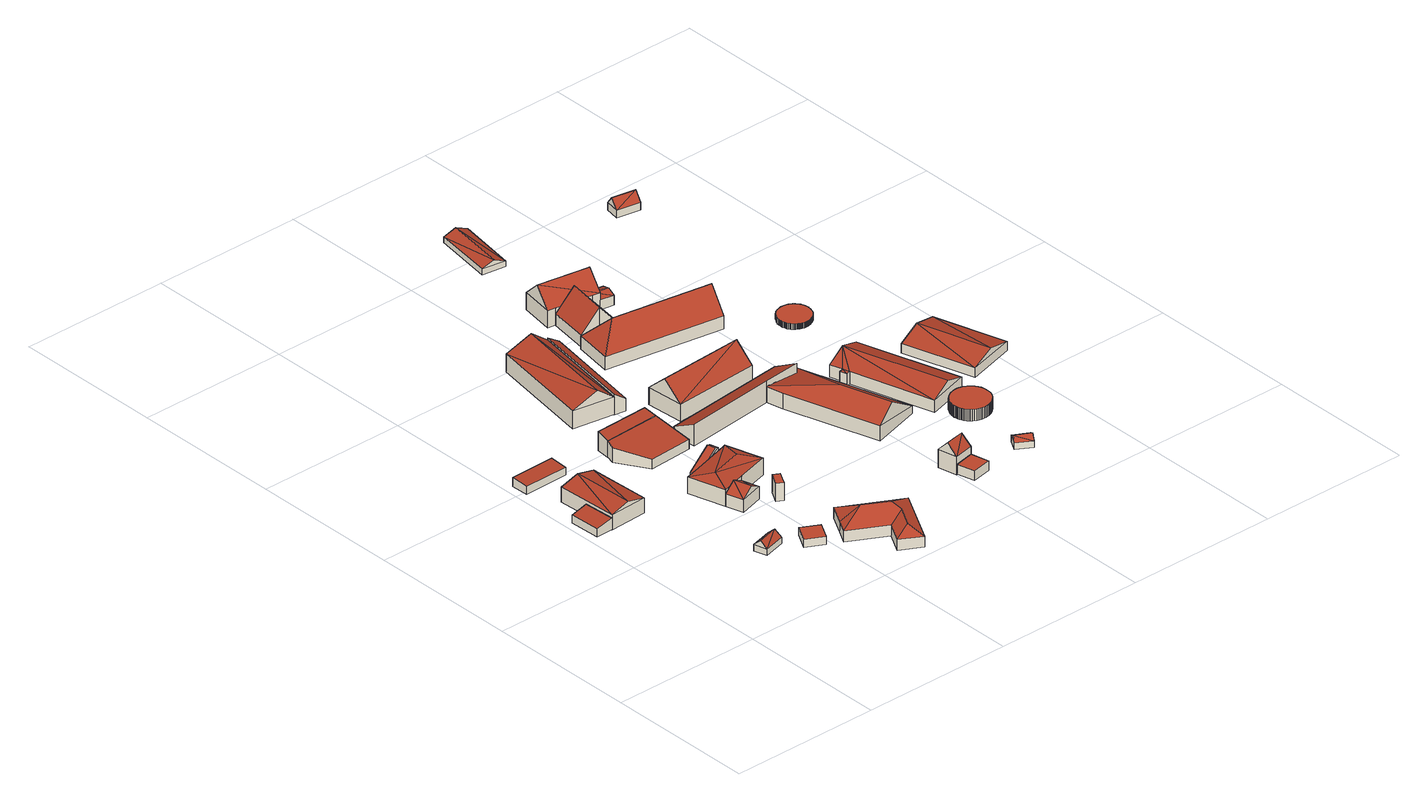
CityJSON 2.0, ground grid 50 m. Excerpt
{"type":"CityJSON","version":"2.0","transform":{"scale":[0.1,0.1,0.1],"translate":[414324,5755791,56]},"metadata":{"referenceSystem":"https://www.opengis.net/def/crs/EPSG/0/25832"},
"CityObjects":{
"building1":{"type":"Building","attributes":{"Gemeindeschluessel":"05570044","Geometrietyp2DReferenz":"3000","function":"51009_1610","roofType":"2100","measuredHeight":3.79},"geometry":[{"type":"Solid","lod":"2","boundaries":[[[[0,1,2,3]],[[4,5,1,0]],[[6,7,5,4]],[[3,2,7,6]],[[4,0,3,6]],[[1,5,7,2]]]],"semantics":{"surfaces":[{"type":"WallSurface"},{"type":"RoofSurface"},{"type":"GroundSurface"}],"values":[[0,0,0,0,1,2]]}}]},
"building2":{"type":"Building","attributes":{"Gemeindeschluessel":"05570044","Geometrietyp2DReferenz":"3000","function":"31001_2700","roofType":"3100","measuredHeight":6.62},"geometry":[{"type":"Solid","lod":"2","boundaries":[[[[8,9,10,11]],[[12,13,9,8]],[[14,15,13,12]],[[11,10,15,14]],[[8,16,12]],[[14,17,11]],[[11,17,16]],[[16,8,11]],[[17,14,12]],[[12,16,17]],[[9,13,15,10]]]],"semantics":{"surfaces":[{"type":"WallSurface"},{"type":"RoofSurface"},{"type":"GroundSurface"}],"values":[[0,0,0,0,0,0,1,1,1,1,2]]}}]},
"building3":{"type":"Building","attributes":{"Gemeindeschluessel":"05570044","Geometrietyp2DReferenz":"3000","function":"51009_1610","roofType":"2100","measuredHeight":3.04},"geometry":[{"type":"Solid","lod":"2","boundaries":[[[[18,19,20,21]],[[22,23,19,18]],[[24,25,23,22]],[[21,20,25,24]],[[22,18,21,24]],[[19,23,25,20]]]],"semantics":{"surfaces":[{"type":"WallSurface"},{"type":"RoofSurface"},{"type":"GroundSurface"}],"values":[[0,0,0,0,1,2]]}}]},
"building4":{"type":"Building","attributes":{"Gemeindeschluessel":"05570044","Geometrietyp2DReferenz":"3000","function":"31001_2700","roofType":"3100","measuredHeight":4.06},"geometry":[{"type":"Solid","lod":"2","boundaries":[[[[26,27,28,29]],[[30,31,27,26]],[[32,33,31,30]],[[29,28,33,32]],[[26,34,30]],[[32,35,29]],[[35,34,26]],[[26,29,35]],[[32,30,34]],[[34,35,32]],[[27,31,33,28]]]],"semantics":{"surfaces":[{"type":"WallSurface"},{"type":"RoofSurface"},{"type":"GroundSurface"}],"values":[[0,0,0,0,0,0,1,1,1,1,2]]}}]},
"building5":{"type":"Building","attributes":{"Gemeindeschluessel":"05570044","Geometrietyp2DReferenz":"3000","function":"31001_2460","roofType":"1000","measuredHeight":2.56},"geometry":[{"type":"Solid","lod":"2","boundaries":[[[[36,37,38,39]],[[40,41,37,36]],[[42,43,41,40]],[[44,45,43,42]],[[39,38,45,44]],[[42,40,36,39,44]],[[37,41,43,45,38]]]],"semantics":{"surfaces":[{"type":"WallSurface"},{"type":"RoofSurface"},{"type":"GroundSurface"}],"values":[[0,0,0,0,0,1,2]]}}]},
"building6":{"type":"Building","attributes":{"Gemeindeschluessel":"05570044","Geometrietyp2DReferenz":"3000","function":"31001_2700"},"children":["building6-1","building6-2"]},
"building6-1":{"type":"BuildingPart","attributes":{"roofType":"3100","measuredHeight":6.6},"parents":["building6"],"geometry":[{"type":"Solid","lod":"2","boundaries":[[[[46,47,48,49]],[[50,51,47,46]],[[52,53,51,50]],[[46,54,50]],[[54,46,49]],[[49,55,56,54]],[[50,54,56]],[[56,57,52,50]],[[47,51,53,48]],[[53,52,49,48]],[[55,57,56]],[[55,49,52,57]]]],"semantics":{"surfaces":[{"type":"WallSurface"},{"type":"RoofSurface"},{"type":"GroundSurface"},{"type":"ClosureSurface"}],"values":[[0,0,0,0,1,1,1,1,2,3,0,3]]}}]},
"building6-2":{"type":"BuildingPart","attributes":{"roofType":"3200","measuredHeight":6.75},"parents":["building6"],"geometry":[{"type":"Solid","lod":"2","boundaries":[[[[58,49,48,59,60]],[[61,62,53,52,63]],[[64,65,62,61]],[[66,67,65,64]],[[68,69,67,66]],[[60,59,69,68]],[[68,70,60]],[[63,71,61]],[[71,70,68]],[[66,64,61,71,68]],[[60,70,71]],[[71,63,57,55,58,60]],[[48,53,62,65,67,69,59]],[[57,63,52]],[[49,58,55]],[[53,48,49,52]],[[49,55,57,52]]]],"semantics":{"surfaces":[{"type":"WallSurface"},{"type":"RoofSurface"},{"type":"GroundSurface"},{"type":"ClosureSurface"}],"values":[[0,0,0,0,0,0,1,1,1,1,1,1,2,0,0,3,3]]}}]},
"building7":{"type":"Building","attributes":{"Gemeindeschluessel":"05570044","Geometrietyp2DReferenz":"3000","function":"31001_2700","roofType":"3100","measuredHeight":7.32},"geometry":[{"type":"Solid","lod":"2","boundaries":[[[[72,67,73,74]],[[75,65,67,72]],[[76,77,65,75]],[[74,73,77,76]],[[72,78,75]],[[76,79,74]],[[74,79,78,72]],[[75,78,79,76]],[[67,65,77,73]]]],"semantics":{"surfaces":[{"type":"WallSurface"},{"type":"RoofSurface"},{"type":"GroundSurface"}],"values":[[0,0,0,0,0,0,1,1,2]]}}]},
"building8":{"type":"Building","attributes":{"Gemeindeschluessel":"05570044","Geometrietyp2DReferenz":"3000","function":"31001_1000","roofType":"5000","measuredHeight":7.44},"address":[{"country":"Germany","locality":"Telgte","thoroughfareNumber":"26","thoroughfareName":"Schwienhorst"}],"geometry":[{"type":"Solid","lod":"2","boundaries":[[[[80,81,82,83]],[[84,85,81,80]],[[86,87,85,84]],[[88,89,87,86]],[[90,91,89,88]],[[92,93,91,90]],[[83,82,93,92]],[[94,95,92,90,96]],[[96,90,88,97]],[[88,86,97]],[[96,97,86,84,94]],[[94,84,80,95]],[[95,80,83]],[[83,92,95]],[[81,85,87,89,91,93,82]]]],"semantics":{"surfaces":[{"type":"WallSurface"},{"type":"RoofSurface"},{"type":"GroundSurface"}],"values":[[0,0,0,0,0,0,0,1,1,1,1,1,1,1,2]]}}]},
"building9":{"type":"Building","attributes":{"Gemeindeschluessel":"05570044","Geometrietyp2DReferenz":"3000","function":"31001_2700","roofType":"9999","measuredHeight":6},"geometry":[{"type":"Solid","lod":"2","boundaries":[[[[98,99,100,101,102]],[[100,103,104,101]],[[99,105,103,100]],[[98,106,105,99]],[[102,107,106,98]],[[101,104,107,102]],[[103,105,106,107,104]]]],"semantics":{"surfaces":[{"type":"RoofSurface"},{"type":"WallSurface"},{"type":"GroundSurface"}],"values":[[0,1,1,1,1,1,2]]}}]},
"building10":{"type":"Building","attributes":{"Gemeindeschluessel":"05570044","Geometrietyp2DReferenz":"3000","function":"31001_2700","roofType":"2100","measuredHeight":5.47},"geometry":[{"type":"Solid","lod":"2","boundaries":[[[[108,109,110,111]],[[112,113,109,108]],[[114,115,113,112]],[[116,117,115,114]],[[111,110,117,116]],[[114,112,108,111,116]],[[109,113,115,117,110]]]],"semantics":{"surfaces":[{"type":"WallSurface"},{"type":"RoofSurface"},{"type":"GroundSurface"}],"values":[[0,0,0,0,0,1,2]]}}]},
"building11":{"type":"Building","attributes":{"Gemeindeschluessel":"05570044","Geometrietyp2DReferenz":"3000","function":"51009_1610","roofType":"2100","measuredHeight":6.24},"geometry":[{"type":"Solid","lod":"2","boundaries":[[[[118,119,120,108]],[[121,122,119,118]],[[112,123,122,121]],[[108,120,123,112]],[[121,118,108,112]],[[119,122,123,120]]]],"semantics":{"surfaces":[{"type":"WallSurface"},{"type":"RoofSurface"},{"type":"GroundSurface"}],"values":[[0,0,0,0,1,2]]}}]},
"building12":{"type":"Building","attributes":{"Gemeindeschluessel":"05570044","Geometrietyp2DReferenz":"3000","function":"31001_2700","roofType":"3100","measuredHeight":9.94},"geometry":[{"type":"Solid","lod":"2","boundaries":[[[[124,125,126,127]],[[128,129,125,124]],[[130,131,129,128]],[[127,126,131,130]],[[124,132,128]],[[130,133,127]],[[124,127,133]],[[133,132,124]],[[132,133,130]],[[130,128,132]],[[125,129,131,126]]]],"semantics":{"surfaces":[{"type":"WallSurface"},{"type":"RoofSurface"},{"type":"GroundSurface"}],"values":[[0,0,0,0,0,0,1,1,1,1,2]]}}]},
"building13":{"type":"Building","attributes":{"Gemeindeschluessel":"05570044","Geometrietyp2DReferenz":"3000","function":"51009_1610","roofType":"2100","measuredHeight":6.83},"geometry":[{"type":"Solid","lod":"2","boundaries":[[[[134,135,136,137]],[[138,139,135,134]],[[140,141,139,138]],[[137,136,141,140]],[[138,134,137,140]],[[135,139,141,136]]]],"semantics":{"surfaces":[{"type":"WallSurface"},{"type":"RoofSurface"},{"type":"GroundSurface"}],"values":[[0,0,0,0,1,2]]}}]},
"building14":{"type":"Building","attributes":{"Gemeindeschluessel":"05570044","Geometrietyp2DReferenz":"3000","function":"31001_2700","roofType":"2100","measuredHeight":7.24},"geometry":[{"type":"Solid","lod":"2","boundaries":[[[[142,143,144,145]],[[146,147,143,142]],[[148,149,147,146]],[[150,151,149,148]],[[152,153,151,150]],[[145,144,153,152]],[[150,148,146,142,145,152]],[[143,147,149,151,153,144]]]],"semantics":{"surfaces":[{"type":"WallSurface"},{"type":"RoofSurface"},{"type":"GroundSurface"}],"values":[[0,0,0,0,0,0,1,2]]}}]},
"building15":{"type":"Building","attributes":{"Gemeindeschluessel":"05570044","Geometrietyp2DReferenz":"3000","function":"31001_2700","roofType":"3100","measuredHeight":11.5},"geometry":[{"type":"Solid","lod":"2","boundaries":[[[[154,155,156,157]],[[158,159,155,154]],[[160,161,159,158]],[[157,156,161,160]],[[154,162,158]],[[160,163,157]],[[163,162,154]],[[154,157,163]],[[160,158,162]],[[162,163,160]],[[155,159,161,156]]]],"semantics":{"surfaces":[{"type":"WallSurface"},{"type":"RoofSurface"},{"type":"GroundSurface"}],"values":[[0,0,0,0,0,0,1,1,1,1,2]]}}]},
"building16":{"type":"Building","attributes":{"Gemeindeschluessel":"05570044","Geometrietyp2DReferenz":"3000","function":"51009_1610","roofType":"1000","measuredHeight":3.15},"geometry":[{"type":"Solid","lod":"2","boundaries":[[[[164,165,166,167]],[[168,169,165,164]],[[170,171,169,168]],[[167,166,171,170]],[[168,164,167,170]],[[165,169,171,166]]]],"semantics":{"surfaces":[{"type":"WallSurface"},{"type":"RoofSurface"},{"type":"GroundSurface"}],"values":[[0,0,0,0,1,2]]}}]},
"building17":{"type":"Building","attributes":{"Gemeindeschluessel":"05570044","Geometrietyp2DReferenz":"3000","function":"31001_1000","roofType":"3100","measuredHeight":9.35},"geometry":[{"type":"Solid","lod":"2","boundaries":[[[[172,173,174,175]],[[176,177,173,172]],[[178,179,177,176]],[[175,174,179,178]],[[172,180,176]],[[178,181,175]],[[181,180,172]],[[172,175,181]],[[180,181,178]],[[178,176,180]],[[173,177,179,174]]]],"semantics":{"surfaces":[{"type":"WallSurface"},{"type":"RoofSurface"},{"type":"GroundSurface"}],"values":[[0,0,0,0,0,0,1,1,1,1,2]]}}]},
"building18":{"type":"Building","attributes":{"Gemeindeschluessel":"05570044","Geometrietyp2DReferenz":"3000","function":"31001_2700","roofType":"5000","measuredHeight":9.58},"geometry":[{"type":"Solid","lod":"2","boundaries":[[[[182,149,151,183]],[[184,147,149,182]],[[185,186,147,184]],[[187,188,186,185]],[[189,190,188,187]],[[191,192,190,189]],[[193,194,192,191]],[[195,196,194,193]],[[183,151,196,195]],[[184,182,197,198,199,185]],[[200,198,197,183,195,193]],[[189,187,199,198,200,191]],[[183,197,182]],[[191,200,193]],[[185,199,187]],[[149,147,186,188,190,192,194,196,151]]]],"semantics":{"surfaces":[{"type":"WallSurface"},{"type":"RoofSurface"},{"type":"GroundSurface"}],"values":[[0,0,0,0,0,0,0,0,0,1,1,1,0,0,0,2]]}}]},
"building19":{"type":"Building","attributes":{"Geometrietyp2DReferenz":"3000","Gemeindeschluessel":"05570044","function":"31001_1000"},"address":[{"country":"Germany","locality":"Telgte","thoroughfareNumber":"24","thoroughfareName":"Schwienhorst"}],"children":["building19-1","building19-2","building19-3"]},
"building19-1":{"type":"BuildingPart","attributes":{"roofType":"3100","measuredHeight":4.21},"parents":["building19"],"geometry":[{"type":"Solid","lod":"2","boundaries":[[[[201,202,203,204]],[[205,206,202,201]],[[204,203,207,208]],[[204,208,209]],[[210,209,208]],[[209,210,201]],[[201,210,205]],[[209,201,204]],[[202,206,207,203]],[[207,206,205,208]],[[210,208,205]]]],"semantics":{"surfaces":[{"type":"WallSurface"},{"type":"RoofSurface"},{"type":"GroundSurface"},{"type":"ClosureSurface"}],"values":[[0,0,0,1,1,1,1,0,2,3,3]]}}]},
"building19-2":{"type":"BuildingPart","attributes":{"roofType":"3100","measuredHeight":11.1},"parents":["building19"],"geometry":[{"type":"Solid","lod":"2","boundaries":[[[[211,212,213,214]],[[215,216,212,211]],[[217,218,216,215]],[[219,220,218,217]],[[221,222,223,224]],[[214,213,222,221]],[[225,219,217,215,226]],[[211,214,221,224,227,226,215]],[[212,216,218,220,228,223,222,213]],[[225,226,229]],[[220,219,225,229,228]],[[229,226,227]],[[229,227,224,223,228]]]],"semantics":{"surfaces":[{"type":"WallSurface"},{"type":"RoofSurface"},{"type":"GroundSurface"},{"type":"ClosureSurface"}],"values":[[0,0,0,0,0,0,1,1,2,0,3,0,3]]}}]},
"building19-3":{"type":"BuildingPart","attributes":{"roofType":"3100","measuredHeight":11.34},"parents":["building19"],"geometry":[{"type":"Solid","lod":"2","boundaries":[[[[230,208,207,231,232]],[[233,223,206,205,234]],[[224,223,233]],[[235,236,220,219,237]],[[238,239,236,235]],[[240,241,239,238]],[[232,231,241,240]],[[242,243,232,240]],[[244,242,240]],[[242,244,234]],[[238,245,237,225,229,227,233,234,244]],[[245,235,237]],[[245,238,235]],[[243,242,234,230]],[[243,230,232]],[[240,238,244]],[[207,206,223,228,220,236,239,241,231]],[[210,208,230,234,205]],[[206,207,208,205]],[[208,210,205]],[[233,227,224]],[[225,237,219]],[[228,229,225,219,220]],[[223,224,227,229,228]]]],"semantics":{"surfaces":[{"type":"WallSurface"},{"type":"RoofSurface"},{"type":"GroundSurface"},{"type":"ClosureSurface"}],"values":[[0,0,0,0,0,0,0,1,1,1,1,0,0,0,0,0,2,0,3,3,0,0,3,3]]}}]},
"building20":{"type":"Building","attributes":{"Gemeindeschluessel":"05570044","Geometrietyp2DReferenz":"3000","function":"31001_2700","roofType":"5000","measuredHeight":11.69},"geometry":[{"type":"Solid","lod":"2","boundaries":[[[[246,247,248,249]],[[250,251,247,246]],[[252,253,251,250]],[[254,255,253,252]],[[256,257,255,254]],[[258,259,257,256]],[[249,248,259,258]],[[252,260,254]],[[250,246,260,252]],[[249,258,256,254,260,246]],[[247,251,253,255,257,259,248]]]],"semantics":{"surfaces":[{"type":"WallSurface"},{"type":"RoofSurface"},{"type":"GroundSurface"}],"values":[[0,0,0,0,0,0,0,1,1,1,2]]}}]},
"building21":{"type":"Building","attributes":{"Gemeindeschluessel":"05570044","Geometrietyp2DReferenz":"3000","function":"31001_2460","roofType":"3100","measuredHeight":3.41},"geometry":[{"type":"Solid","lod":"2","boundaries":[[[[261,262,263,264]],[[265,266,262,261]],[[267,268,266,265]],[[264,263,268,267]],[[261,269,265]],[[267,270,264]],[[269,261,264]],[[264,270,269]],[[265,269,270]],[[270,267,265]],[[262,266,268,263]]]],"semantics":{"surfaces":[{"type":"WallSurface"},{"type":"RoofSurface"},{"type":"GroundSurface"}],"values":[[0,0,0,0,0,0,1,1,1,1,2]]}}]},
"building22":{"type":"Building","attributes":{"Gemeindeschluessel":"05570044","Geometrietyp2DReferenz":"3000","function":"31001_2700","roofType":"3100","measuredHeight":3.68},"geometry":[{"type":"Solid","lod":"2","boundaries":[[[[271,272,273,274]],[[275,276,272,271]],[[277,278,276,275]],[[274,273,278,277]],[[271,279,275]],[[277,280,274]],[[280,279,271]],[[271,274,280]],[[277,275,279]],[[279,280,277]],[[272,276,278,273]]]],"semantics":{"surfaces":[{"type":"WallSurface"},{"type":"RoofSurface"},{"type":"GroundSurface"}],"values":[[0,0,0,0,0,0,1,1,1,1,2]]}}]},
"building23":{"type":"Building","attributes":{"Gemeindeschluessel":"05570044","Geometrietyp2DReferenz":"3000","function":"51003_1201","roofType":"1000","measuredHeight":3.78},"geometry":[{"type":"Solid","lod":"2","boundaries":[[[[281,282,283,284]],[[285,286,282,281]],[[287,288,286,285]],[[289,290,288,287]],[[291,292,290,289]],[[293,294,292,291]],[[295,296,294,293]],[[297,298,296,295]],[[299,300,298,297]],[[301,302,300,299]],[[303,304,302,301]],[[305,306,304,303]],[[307,308,306,305]],[[309,310,308,307]],[[311,312,310,309]],[[313,314,312,311]],[[315,316,314,313]],[[317,318,316,315]],[[319,320,318,317]],[[321,322,320,319]],[[323,324,322,321]],[[325,326,324,323]],[[327,328,326,325]],[[329,330,328,327]],[[331,332,330,329]],[[333,334,332,331]],[[335,336,334,333]],[[337,338,336,335]],[[339,340,338,337]],[[341,342,340,339]],[[343,344,342,341]],[[345,346,344,343]],[[347,348,346,345]],[[349,350,348,347]],[[351,352,350,349]],[[353,354,352,351]],[[355,356,354,353]],[[357,358,356,355]],[[359,360,358,357]],[[361,362,360,359]],[[363,364,362,361]],[[365,366,364,363]],[[367,368,366,365]],[[369,370,368,367]],[[371,372,370,369]],[[373,374,372,371]],[[375,376,374,373]],[[377,378,376,375]],[[379,380,378,377]],[[381,382,380,379]],[[383,384,382,381]],[[385,386,384,383]],[[387,388,386,385]],[[389,390,388,387]],[[391,392,390,389]],[[393,394,392,391]],[[395,396,394,393]],[[397,398,396,395]],[[399,400,398,397]],[[401,402,400,399]],[[403,404,402,401]],[[405,406,404,403]],[[407,408,406,405]],[[409,410,408,407]],[[411,412,410,409]],[[413,414,412,411]],[[415,416,414,413]],[[417,418,416,415]],[[419,420,418,417]],[[421,422,420,419]],[[423,424,422,421]],[[425,426,424,423]],[[427,428,426,425]],[[429,430,428,427]],[[431,432,430,429]],[[433,434,432,431]],[[435,436,434,433]],[[437,438,436,435]],[[439,440,438,437]],[[284,283,440,439]],[[437,435,433,431,429,427,425,423,421,419,417,415,413,411,409,407,405,403,401,399,397,395,393,391,389,387,385,383,381,379,377,375,373,371,369,367,365,363,361,359,357,355,353,351,349,347,345,343,341,339,337,335,333,331,329,327,325,323,321,319,317,315,313,311,309,307,305,303,301,299,297,295,293,291,289,287,285,281,284,439]],[[282,286,288,290,292,294,296,298,300,302,304,306,308,310,312,314,316,318,320,322,324,326,328,330,332,334,336,338,340,342,344,346,348,350,352,354,356,358,360,362,364,366,368,370,372,374,376,378,380,382,384,386,388,390,392,394,396,398,400,402,404,406,408,410,412,414,416,418,420,422,424,426,428,430,432,434,436,438,440,283]]]],"semantics":{"surfaces":[{"type":"WallSurface"},{"type":"RoofSurface"},{"type":"GroundSurface"}],"values":[[0,0,0,0,0,0,0,0,0,0,0,0,0,0,0,0,0,0,0,0,0,0,0,0,0,0,0,0,0,0,0,0,0,0,0,0,0,0,0,0,0,0,0,0,0,0,0,0,0,0,0,0,0,0,0,0,0,0,0,0,0,0,0,0,0,0,0,0,0,0,0,0,0,0,0,0,0,0,0,0,1,2]]}}]},
"building24":{"type":"Building","attributes":{"Gemeindeschluessel":"05570044","Geometrietyp2DReferenz":"3000","function":"31001_2700","roofType":"5000","measuredHeight":6.79},"geometry":[{"type":"Solid","lod":"2","boundaries":[[[[441,442,443,444]],[[445,446,442,441]],[[447,448,446,445]],[[449,450,448,447]],[[451,452,450,449]],[[453,454,452,451]],[[455,456,454,453]],[[444,443,456,455]],[[449,447,457,458]],[[451,458,457]],[[453,451,457]],[[441,453,457]],[[457,445,441]],[[455,453,441]],[[441,444,455]],[[445,457,447]],[[449,458,451]],[[442,446,448,450,452,454,456,443]]]],"semantics":{"surfaces":[{"type":"WallSurface"},{"type":"RoofSurface"},{"type":"GroundSurface"}],"values":[[0,0,0,0,0,0,0,0,1,1,1,1,1,1,1,0,0,2]]}}]},
"building25":{"type":"Building","attributes":{"Gemeindeschluessel":"05570044","Geometrietyp2DReferenz":"3000","function":"51003_1201","roofType":"1000","measuredHeight":1.8},"geometry":[{"type":"Solid","lod":"2","boundaries":[[[[459,460,461,462]],[[463,464,460,459]],[[465,466,464,463]],[[467,468,466,465]],[[469,470,468,467]],[[471,472,470,469]],[[473,474,472,471]],[[475,476,474,473]],[[477,478,476,475]],[[479,480,478,477]],[[481,482,480,479]],[[483,484,482,481]],[[485,486,484,483]],[[487,488,486,485]],[[489,490,488,487]],[[491,492,490,489]],[[493,494,492,491]],[[495,496,494,493]],[[497,498,496,495]],[[499,500,498,497]],[[501,502,500,499]],[[503,504,502,501]],[[505,506,504,503]],[[507,508,506,505]],[[509,510,508,507]],[[511,512,510,509]],[[513,514,512,511]],[[515,516,514,513]],[[517,518,516,515]],[[519,520,518,517]],[[521,522,520,519]],[[523,524,522,521]],[[525,526,524,523]],[[527,528,526,525]],[[529,530,528,527]],[[531,532,530,529]],[[533,534,532,531]],[[535,536,534,533]],[[537,538,536,535]],[[539,540,538,537]],[[541,542,540,539]],[[543,544,542,541]],[[545,546,544,543]],[[547,548,546,545]],[[549,550,548,547]],[[551,552,550,549]],[[553,554,552,551]],[[555,556,554,553]],[[557,558,556,555]],[[559,560,558,557]],[[561,562,560,559]],[[563,564,562,561]],[[565,566,564,563]],[[567,568,566,565]],[[569,570,568,567]],[[571,572,570,569]],[[573,574,572,571]],[[575,576,574,573]],[[577,578,576,575]],[[579,580,578,577]],[[581,582,580,579]],[[583,584,582,581]],[[585,586,584,583]],[[587,588,586,585]],[[589,590,588,587]],[[591,592,590,589]],[[593,594,592,591]],[[595,596,594,593]],[[597,598,596,595]],[[599,600,598,597]],[[601,602,600,599]],[[603,604,602,601]],[[605,606,604,603]],[[607,608,606,605]],[[609,610,608,607]],[[611,612,610,609]],[[613,614,612,611]],[[462,461,614,613]],[[611,609,607,605,603,601,599,597,595,593,591,589,587,585,583,581,579,577,575,573,571,569,567,565,563,561,559,557,555,553,551,549,547,545,543,541,539,537,535,533,531,529,527,525,523,521,519,517,515,513,511,509,507,505,503,501,499,497,495,493,491,489,487,485,483,481,479,477,475,473,471,469,467,465,463,459,462,613]],[[460,464,466,468,470,472,474,476,478,480,482,484,486,488,490,492,494,496,498,500,502,504,506,508,510,512,514,516,518,520,522,524,526,528,530,532,534,536,538,540,542,544,546,548,550,552,554,556,558,560,562,564,566,568,570,572,574,576,578,580,582,584,586,588,590,592,594,596,598,600,602,604,606,608,610,612,614,461]]]],"semantics":{"surfaces":[{"type":"WallSurface"},{"type":"RoofSurface"},{"type":"GroundSurface"}],"values":[[0,0,0,0,0,0,0,0,0,0,0,0,0,0,0,0,0,0,0,0,0,0,0,0,0,0,0,0,0,0,0,0,0,0,0,0,0,0,0,0,0,0,0,0,0,0,0,0,0,0,0,0,0,0,0,0,0,0,0,0,0,0,0,0,0,0,0,0,0,0,0,0,0,0,0,0,0,0,1,2]]}}]},
"building26":{"type":"Building","attributes":{"Gemeindeschluessel":"05570044","Geometrietyp2DReferenz":"3000","function":"31001_2700","roofType":"3100","measuredHeight":5.4},"geometry":[{"type":"Solid","lod":"2","boundaries":[[[[615,616,617,618]],[[619,620,616,615]],[[621,622,620,619]],[[618,617,622,621]],[[615,623,619]],[[621,624,618]],[[623,615,618]],[[618,624,623]],[[619,623,624]],[[624,621,619]],[[616,620,622,617]]]],"semantics":{"surfaces":[{"type":"WallSurface"},{"type":"RoofSurface"},{"type":"GroundSurface"}],"values":[[0,0,0,0,0,0,1,1,1,1,2]]}}]},
"building27":{"type":"Building","attributes":{"Gemeindeschluessel":"05570044","Geometrietyp2DReferenz":"3000","function":"31001_2700","roofType":"3100","measuredHeight":5.47},"geometry":[{"type":"Solid","lod":"2","boundaries":[[[[625,626,627,628]],[[629,630,626,625]],[[631,632,630,629]],[[628,627,632,631]],[[625,633,629]],[[631,634,628]],[[634,633,625]],[[625,628,634]],[[633,634,631]],[[631,629,633]],[[626,630,632,627]]]],"semantics":{"surfaces":[{"type":"WallSurface"},{"type":"RoofSurface"},{"type":"GroundSurface"}],"values":[[0,0,0,0,0,0,1,1,1,1,2]]}}]}
},
"vertices":[
[12,668,50],[12,668,23],[69,670,23],[69,670,61],[8,771,50],[8,771,23],[64,774,61],[64,774,23],
[60,874,72],[60,874,22],[69,670,22],[69,670,72],[187,880,72],[187,880,22],[196,676,72],[196,676,22],[124,877,88],[133,673,88],
[170,979,41],[170,979,15],[169,1037,15],[169,1037,45],[21,977,41],[21,977,15],[20,1035,45],[20,1035,15],
[363,339,45],[363,339,24],[291,319,24],[291,319,45],[376,295,45],[376,295,24],[303,275,45],[303,275,24],[369,317,65],[297,297,65],
[436,292,54],[436,292,28],[404,235,28],[404,235,54],[494,260,54],[494,260,28],[487,248,54],[487,248,28],[462,203,54],[462,203,28],
[483,511,66],[483,511,24],[468,568,24],[468,568,66],[404,488,66],[404,488,24],[387,545,66],[387,545,24],[444,499,90],[445,561,80],[428,556,90],[411,552,80],
[468,568,80],[576,598,24],[576,598,80],[352,667,80],[352,667,24],[387,545,80],[407,682,80],[407,682,24],[507,711,80],[507,711,24],[541,721,80],[541,721,24],[523,650,92],[413,618,92],
[507,711,91],[500,738,24],[500,738,91],[407,682,54],[399,709,54],[399,709,24],[495,708,97],[487,734,97],
[567,290,66],[567,290,30],[531,224,30],[531,224,66],[756,185,66],[756,185,30],[657,6,66],[657,6,30],[588,44,66],[588,44,30],[626,112,66],[626,112,30],[505,178,66],[505,178,30],[670,160,104],[592,203,104],[679,128,90],[642,60,90],
[539,475,86],[552,498,86],[531,510,86],[508,469,86],[530,457,86],[531,510,26],[508,469,26],[552,498,26],[539,475,26],[530,457,26],
[317,966,73],[317,966,19],[309,935,19],[309,935,68],[507,974,73],[507,974,19],[516,844,51],[516,844,19],[369,835,51],[369,835,19],
[323,1012,80],[323,1012,17],[317,966,17],[504,1018,80],[504,1018,17],[507,974,17],
[482,1122,76],[482,1122,16],[541,1469,16],[541,1469,76],[345,1145,76],[345,1145,16],[405,1493,76],[405,1493,16],[428,1131,116],[488,1479,116],
[482,1122,83],[482,1122,15],[520,1115,15],[520,1115,58],[541,1469,83],[541,1469,15],[580,1463,58],[580,1463,15],
[956,974,45],[956,974,13],[536,930,13],[536,930,45],[965,937,65],[965,937,13],[973,899,85],[973,899,13],[847,886,85],[847,886,13],[544,854,85],[544,854,13],
[884,1122,66],[884,1122,9],[598,1105,9],[598,1105,66],[892,997,66],[892,997,9],[606,979,66],[606,979,9],[888,1059,124],[602,1042,124],
[1058,258,50],[1058,258,18],[992,244,18],[992,244,50],[1072,198,50],[1072,198,18],[1006,185,50],[1006,185,18],
[1044,322,75],[1044,322,15],[979,308,15],[979,308,75],[1058,258,75],[1058,258,15],[992,244,75],[992,244,15],[1051,290,109],[986,276,109],
[973,899,54],[847,886,66],[965,937,44],[999,945,39],[999,945,13],[1048,776,42],[1048,776,13],[1054,778,37],[1054,778,13],[1115,570,38],[1115,570,13],[951,523,64],[951,523,13],[861,831,64],[861,831,13],[850,886,68],[964,707,109],[1002,936,41],[1013,540,109],
[866,1552,47],[866,1552,14],[875,1608,14],[875,1608,47],[820,1559,47],[820,1559,14],[830,1616,14],[830,1616,47],[871,1580,56],[825,1588,56],
[787,1430,37],[787,1430,14],[788,1439,14],[788,1439,37],[713,1441,125],[713,1441,14],[651,1451,52],[651,1451,14],[674,1583,52],[674,1583,14],[776,1441,52],[776,1441,14],[796,1563,14],[796,1563,52],[690,1581,71],[735,1573,125],[780,1566,71],[735,1573,14],[735,1573,71],
[830,1616,71],[841,1670,14],[841,1670,71],[796,1563,71],[820,1559,71],[674,1584,71],[674,1584,14],[674,1583,71],[647,1588,71],[647,1588,14],[666,1700,71],[666,1700,14],[830,1615,127],[830,1616,126],[657,1644,127],[674,1584,72],
[1032,1324,124],[1032,1324,7],[1043,1388,7],[1043,1388,51],[1021,1261,51],[1021,1261,7],[628,1324,51],[628,1324,7],[650,1451,51],[650,1451,7],[651,1451,50],[651,1451,7],[787,1430,50],[787,1430,7],[703,1377,124],
[1275,248,34],[1275,248,12],[1227,276,12],[1227,276,34],[1254,210,34],[1254,210,12],[1205,239,34],[1205,239,12],[1265,229,46],[1216,257,46],
[724,2113,36],[724,2113,17],[692,1915,17],[692,1915,36],[803,2100,36],[803,2100,17],[770,1902,36],[770,1902,17],[764,2106,54],[731,1908,54],
[1320,473,46],[1320,473,8],[1320,477,8],[1320,477,46],[1319,470,46],[1319,470,8],[1318,466,46],[1318,466,8],[1317,462,46],[1317,462,8],[1315,458,46],[1315,458,8],[1313,454,46],[1313,454,8],[1310,450,46],[1310,450,8],[1308,446,46],[1308,446,8],[1304,442,46],[1304,442,8],[1300,438,46],[1300,438,8],[1296,434,46],[1296,434,8],[1292,431,46],[1292,431,8],[1286,428,46],[1286,428,8],[1281,426,46],[1281,426,8],[1275,424,46],[1275,424,8],[1269,422,46],[1269,422,8],[1263,422,46],[1263,422,8],[1256,422,46],[1256,422,8],[1250,422,46],[1250,422,8],[1244,423,46],[1244,423,8],[1238,425,46],[1238,425,8],[1232,427,46],[1232,427,8],[1227,430,46],[1227,430,8],[1222,433,46],[1222,433,8],[1218,437,46],[1218,437,8],[1214,440,46],[1214,440,8],[1210,444,46],[1210,444,8],[1207,448,46],[1207,448,8],[1205,452,46],[1205,452,8],[1203,456,46],[1203,456,8],[1201,460,46],[1201,460,8],[1199,464,46],[1199,464,8],[1198,468,46],[1198,468,8],[1197,472,46],[1197,472,8],[1197,476,46],[1197,476,8],[1197,479,46],[1197,479,8],[1196,482,46],[1196,482,8],[1196,484,46],[1196,484,8],[1196,485,46],[1196,485,8],[1196,488,46],[1196,488,8],[1197,492,46],[1197,492,8],[1197,495,46],[1197,495,8],[1198,499,46],[1198,499,8],[1199,503,46],[1199,503,8],[1201,507,46],[1201,507,8],[1203,511,46],[1203,511,8],[1205,515,46],[1205,515,8],[1207,519,46],[1207,519,8],[1210,523,46],[1210,523,8],[1214,527,46],[1214,527,8],[1218,531,46],[1218,531,8],[1222,534,46],[1222,534,8],[1227,537,46],[1227,537,8],[1232,540,46],[1232,540,8],[1238,542,46],[1238,542,8],[1244,544,46],[1244,544,8],[1250,545,46],[1250,545,8],[1256,546,46],[1256,546,8],[1263,546,46],[1263,546,8],[1269,545,46],[1269,545,8],[1275,543,46],[1275,543,8],[1281,542,46],[1281,542,8],[1286,539,46],[1286,539,8],[1292,536,46],[1292,536,8],[1296,533,46],[1296,533,8],[1300,529,46],[1300,529,8],[1304,525,46],[1304,525,8],[1308,522,46],[1308,522,8],[1310,517,46],[1310,517,8],[1313,513,46],[1313,513,8],[1315,509,46],[1315,509,8],[1317,505,46],[1317,505,8],[1318,501,46],[1318,501,8],[1319,498,46],[1319,498,8],[1320,494,46],[1320,494,8],[1320,490,46],[1320,490,8],[1320,487,46],[1320,487,8],[1320,484,46],[1320,484,8],[1320,480,46],[1320,480,8],
[1087,833,48],[1087,833,7],[1072,829,7],[1072,829,48],[1075,875,48],[1075,875,7],[1211,914,48],[1211,914,7],[1309,578,48],[1309,578,7],[1172,538,48],[1172,538,7],[1094,810,48],[1094,810,7],[1079,805,48],[1079,805,7],[1143,894,75],[1241,558,75],
[1153,1159,23],[1153,1159,5],[1154,1156,5],[1154,1156,23],[1152,1162,23],[1152,1162,5],[1152,1165,23],[1152,1165,5],[1152,1168,23],[1152,1168,5],[1152,1171,23],[1152,1171,5],[1152,1175,23],[1152,1175,5],[1153,1178,23],[1153,1178,5],[1153,1182,23],[1153,1182,5],[1155,1186,23],[1155,1186,5],[1156,1189,23],[1156,1189,5],[1158,1193,23],[1158,1193,5],[1160,1196,23],[1160,1196,5],[1163,1201,23],[1163,1201,5],[1166,1205,23],[1166,1205,5],[1171,1210,23],[1171,1210,5],[1175,1213,23],[1175,1213,5],[1180,1216,23],[1180,1216,5],[1185,1218,23],[1185,1218,5],[1191,1220,23],[1191,1220,5],[1196,1221,23],[1196,1221,5],[1202,1222,23],[1202,1222,5],[1207,1222,23],[1207,1222,5],[1212,1222,23],[1212,1222,5],[1217,1221,23],[1217,1221,5],[1222,1220,23],[1222,1220,5],[1226,1218,23],[1226,1218,5],[1230,1216,23],[1230,1216,5],[1233,1214,23],[1233,1214,5],[1237,1212,23],[1237,1212,5],[1240,1209,23],[1240,1209,5],[1242,1207,23],[1242,1207,5],[1244,1205,23],[1244,1205,5],[1247,1202,23],[1247,1202,5],[1248,1200,23],[1248,1200,5],[1250,1197,23],[1250,1197,5],[1252,1195,23],[1252,1195,5],[1253,1192,23],[1253,1192,5],[1255,1188,23],[1255,1188,5],[1256,1185,23],[1256,1185,5],[1257,1181,23],[1257,1181,5],[1258,1177,23],[1258,1177,5],[1258,1173,23],[1258,1173,5],[1258,1168,23],[1258,1168,5],[1258,1164,23],[1258,1164,5],[1257,1159,23],[1257,1159,5],[1256,1154,23],[1256,1154,5],[1254,1149,23],[1254,1149,5],[1252,1144,23],[1252,1144,5],[1249,1139,23],[1249,1139,5],[1245,1134,23],[1245,1134,5],[1241,1130,23],[1241,1130,5],[1237,1126,23],[1237,1126,5],[1232,1123,23],[1232,1123,5],[1227,1121,23],[1227,1121,5],[1222,1118,23],[1222,1118,5],[1216,1117,23],[1216,1117,5],[1213,1116,23],[1213,1116,5],[1208,1116,23],[1208,1116,5],[1204,1116,23],[1204,1116,5],[1200,1116,23],[1200,1116,5],[1197,1116,23],[1197,1116,5],[1193,1117,23],[1193,1117,5],[1190,1118,23],[1190,1118,5],[1187,1119,23],[1187,1119,5],[1184,1120,23],[1184,1120,5],[1181,1121,23],[1181,1121,5],[1179,1123,23],[1179,1123,5],[1176,1125,23],[1176,1125,5],[1173,1127,23],[1173,1127,5],[1170,1129,23],[1170,1129,5],[1167,1132,23],[1167,1132,5],[1164,1135,23],[1164,1135,5],[1162,1138,23],[1162,1138,5],[1159,1142,23],[1159,1142,5],[1157,1145,23],[1157,1145,5],[1156,1149,23],[1156,1149,5],[1155,1152,23],[1155,1152,5],
[1541,645,37],[1541,645,6],[1471,882,6],[1471,882,37],[1381,600,37],[1381,600,6],[1311,835,37],[1311,835,6],[1461,622,60],[1391,859,60],
[1267,1927,35],[1267,1927,9],[1190,1940,9],[1190,1940,35],[1259,1879,35],[1259,1879,9],[1181,1893,35],[1181,1893,9],[1263,1903,64],[1185,1917,64]
]}
